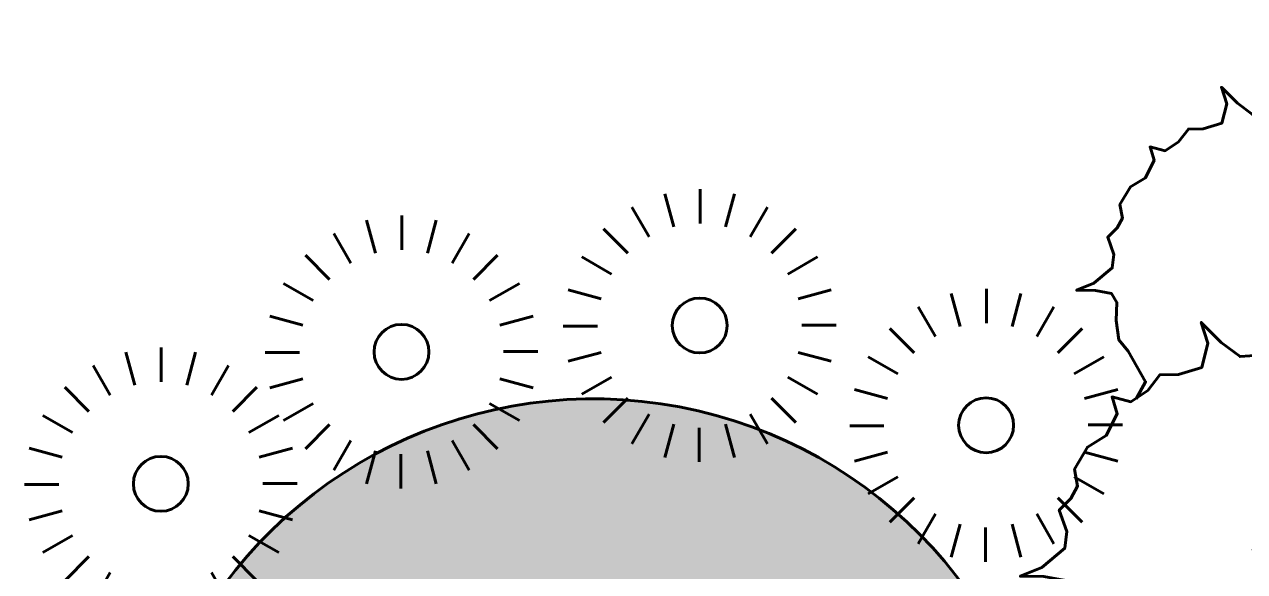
# Model space of a CAD drawing. Header units: inches. Extents: x -344 to 750, y -84 to 471.
# Drawn here: x -235.2 to 31.3, y 307.4 to 426.9 of the extents above; entities that cross this region are included whole.
import ezdxf

# ---------------------------------------------------------------- set-up
doc = ezdxf.new("R2010")
doc.units = ezdxf.units.IN
doc.header["$MEASUREMENT"] = 0
for name, color, linetype, lineweight in [('L-PLNT-TREE', 90, 'Continuous', 60), ('L-WALK', 7, 'Continuous', 60), ('L-WALK-PATT', 252, 'Continuous', 30)]:
    doc.layers.add(name, color=color, linetype=linetype, lineweight=lineweight)
pattern_1 = [(228.012787504, (0.576, 0.8), (-6.40000000000005, -7.200000000000003), [0.1076288, -10.65527043765896]), (184.969740728, (0.504, 0.7200000000000001), (9.59999999999998, 0.8000000000000281), [0.1846944, -18.284739808984]), (132.510447078, (0.3200000000000001, 0.7040000000000001), (8.000000000000094, -8.799999999999892), [0.1302304, -12.89282607687976]), (267.273689006, (0.008, 0.504), (0.8000000000000194, 16.00000000000001), [0.1681904, -16.6508464333032]), (292.833654178, (0, 0.336), (-3.999999999999991, 9.600000000000023), [0.164924, -16.32749850247064]), (357.273689006, (0.064, 0.184), (-16.00000000000001, 0.8000000000000205), [0.1681904, -16.6508464333032]), (37.6942404667, (0.232, 0.176), (-10.4, -7.999999999999979), [0.2224232, -22.0198788391328]), (72.2553283749, (0.408, 0.3120000000000001), (5.600000000000023, 17.6), [0.2099904, -20.78905719745071]), (121.429565615, (0.472, 0.512), (-6.400000000000016, 10.39999999999999), [0.16876, -16.7072584877832]), (175.236358309, (0.384, 0.656), (8.799999999999988, -0.8000000000000305), [0.1926656, -9.44061006303384]), (222.397437798, (0.192, 0.672), (-9.599999999999971, -8.799999999999978), [0.2491584, -24.66670000383592]), (138.814074834, (0.8, 0.496), (-5.600000000000026, 4.800000000000001), [0.08504079999999999, -8.419075850187758]), (171.46923439, (0.7360000000000001, 0.5519999999999999), (10.4, -1.599999999999996), [0.1617896, -16.0172091329256]), (225, (0.576, 0.576), (-8.881784197001253e-17, -0.7999999999999464), [0.1131368, -1.01823404989848]), (203.198590514, (0.52, 0.672), (3.999999999999992, 1.59999999999998), [0.06092640000000001, -6.03169208469112]), (291.801409486, (0.464, 0.6480000000000001), (-0.7999999999997471, 2.400000000000082), [0.0861624, -4.2219694457076]), (30.96375653209999, (0.496, 0.568), (2.400000000000043, 1.599999999999984), [0.1399432, -4.524818315876239]), (161.565051177, (0.6160000000000001, 0.6400000000000001), (1.600000000000009, -0.7999999999999814), [0.1011928, -2.42862932813472]), (16.389540334, (0, 0.6480000000000001), (7.999999999999973, 2.400000000000035), [0.14176, -14.03427611733552]), (70.3461759419, (0.136, 0.6880000000000001), (-3.200000000000976, -8.800000000002717), [0.1189288, -11.7739261978552]), (293.198590514, (0.6160000000000001, 0.8), (-1.599999999999977, 3.999999999999993), [0.121852, -5.97076648469112]), (343.610459666, (0.664, 0.6880000000000001), (-7.999999999999973, 2.400000000000035), [0.14176, -14.0342761173352]), (339.44395478, (0, 0.152), (-4.000000000000029, 1.60000000000002), [0.136704, -6.698498996253999]), (294.775140569, (0.128, 0.104), (-4.000000000000004, 8.800000000000002), [0.1145424, -11.3397144506208]), (66.8014094864, (0.6240000000000001, 0), (1.599999999999985, 3.999999999999976), [0.121852, -5.97076648469112]), (17.3540246363, (0.672, 0.112), (-10.39999999999998, -3.19999999999997), [0.1341048, -13.276338891392]), (69.44395478040002, (0.232, 0), (-1.600000000000006, -3.999999999999964), [0.068352, -6.766850996253999]), (101.309932474, (0.576, 0), (-0.7999999999999711, 3.20000000000001), [0.040792, -4.03842361087424]), (165.963756532, (0.568, 0.04000000000000001), (2.399999999999967, -0.8000000000000012), [0.164924, -3.13356050049416]), (186.009005957, (0.408, 0.08000000000000002), (8.000000000000037, 0.7999999999999865), [0.15284, -15.13113853963424]), (303.690067526, (0.496, 0.496), (-0.7999999999999898, 1.599999999999989), [0.1153776, -2.7690634203712]), (353.157226587, (0.5599999999999999, 0.4), (13.60000000000001, -1.600000000000042), [0.2014352, -19.94205009922264]), (60.9453959009, (0.76, 0.376), (-3.199999999999981, -5.599999999999982), [0.0823648, -8.154139312789601]), (90, (0.8, 0.4480000000000001), (-0.7999999999999999, 0.8), [0.048, -0.752]), (120.256437164, (0.392, 0.104), (3.200000000000007, -5.600000000000007), [0.1111392, -11.00281599155984]), (48.01278750420001, (0.336, 0.2), (6.4, 7.199999999999981), [0.2152576, -10.54764163765896]), (0, (0.48, 0.36), (0.8, 0.8), [0.208, -0.592]), (325.3048464690001, (0.6880000000000001, 0.36), (8.000000000000112, -5.59999999999986), [0.1264912, -12.5226194406736]), (254.054604099, (0.792, 0.288), (-0.8000000000000302, -3.200000000000004), [0.1164816, -5.7076063114244]), (207.645975364, (0.76, 0.176), (-15.19999999999996, -8.000000000000039), [0.189652, -18.77557934580752]), (175.42607874, (0.592, 0.08800000000000001), (-10.39999999999996, 0.8000000000000012), [0.2006392, -19.86325872637512])]

# ---------------------------------------------------------------- blocks, each defined once
blk = doc.blocks.new('CLUMP_OF_TREES_BUSHES')
for points in [[(-10.81988188976359, 55.5974409448813), (-9.08267716535384, 57.50590551181071), (-9.9842519685036, 62.51181102362147), (-8.782480314960303, 65.97736220472352), (-3.375984251968302, 68.67322834645626), (2.630905511811218, 70.98326771653473), (-2.775590551180783, 70.59842519684962), (-10.28444881889713, 70.59842519684962), (-12.98720472440901, 72.90846456692853), (-13.58858267716523, 81.76476377952645), (-16.59153543307019, 85.23031496062895), (-21.6978346456691, 90.62106299212526), (-22.59940944881842, 93.3169291338571), (-22.29921259842488, 97.16732283464471), (-28.3061023622044, 99.09251968503807), (-31.31003937007851, 97.55216535432938), (-34.91338582677099, 99.86318897637699), (-44.82578740157393, 107.9488188976369), (-49.03051181102309, 106.7942913385815), (-54.43700787401509, 104.4832677165344), (-58.64173228346379, 105.2539370078728), (-59.84350393700709, 112.1850393700774), (-62.24606299212498, 103.3287401574795), (-66.15059055118014, 105.2539370078728), (-69.75590551181003, 102.9429133858257), (-73.6604330708652, 103.3287401574795), (-79.36712598425073, 99.86318897637699), (-85.07381889763673, 99.47736220472318), (-88.97834645669144, 96.01181102362112), (-88.97834645669144, 92.93208661417198), (-91.98228346456555, 89.46653543306992), (-97.38877952755756, 88.69586614173146), (-103.9960629921246, 88.69586614173146), (-99.4911417322819, 86.38582677165253), (-96.48720472440824, 81.37992125984178), (-99.19094488188837, 76.37401574803059), (-102.1938976377938, 73.29330708661364), (-101.5935039370067, 68.67322834645626), (-102.4940944881878, 64.05216535433016), (-106.3996062992112, 61.74212598425125), (-102.7942913385813, 59.81692913385744), (-100.9931102362192, 54.42618110236202), (-102.1938976377938, 49.42027559055082), (-100.6919291338569, 43.64370078740115), (-97.38877952755756, 41.33366141732268), (-96.48720472440824, 38.25295275590528), (-96.48720472440824, 34.40255905511767), (-91.68110236220332, 32.09251968503921), (-89.27854330708543, 29.01181102362181), (-89.8789370078725, 22.08070866141725), (-91.98228346456555, 17.07480314960605), (-88.07775590551039, 20.92519685039366), (-84.17224409448696, 23.62106299212595), (-81.16929133858156, 22.85039370078747), (-77.56496062992036, 18.99999999999986), (-73.05905511810897, 15.53444881889735), (-68.85433070866073, 15.14960629921269), (-58.94291338582603, 12.45374015748041), (-57.33661417322757, 6.962598425196835)], [(58.51181102362166, 5.179133858267822), (59.97637795275534, 4.781496062992241), (61.66535433070796, -0.9950787401574361), (62.41633858267638, 4.781496062992241), (63.16732283464525, 5.744094488189144), (65.7952755905508, 6.706692913386047), (68.61122047243995, 6.465551181102245), (72.74114173228278, 7.66929133858295), (75.18208661417255, 9.594488188976309), (78.37303149606245, 10.07578740157476), (79.87499999999929, 12.24212598425192), (82.6909448818889, 14.88877952755928), (82.87893700787295, 16.81496062992134), (83.81692913385761, 17.29625984251934), (87.19586614173159, 16.57381889763754), (84.37992125984152, 19.9429133858267), (87.19586614173159, 20.42421259842515), (88.13484251968406, 21.62795275590541), (89.26082677165232, 23.79330708661386), (90.01181102362119, 24.27460629921232), (89.07381889763697, 25.47834645669302), (89.82381889763668, 31.49507874015735), (91.13779527558947, 32.93897637795271), (90.5748031496051, 36.06791338582632), (91.32578740157396, 38.23326771653522), (94.70472440944793, 39.91830708661394), (98.45964566929047, 41.36220472440884), (95.0807086614165, 41.12106299212549), (90.3877952755893, 41.12106299212549), (88.69783464566841, 42.56496062992084), (88.32283464566856, 48.10137795275542), (86.44488188976317, 50.26673228346433), (83.25393700787325, 53.63582677165304), (82.6909448818889, 55.32086614173175), (82.87893700787295, 57.72736220472401), (79.12401574803087, 58.93011811023556), (77.24704724409374, 57.96751968503866), (74.99409448818804, 59.41141732283401), (68.79921259842446, 64.46555118110189), (66.17125984251891, 63.74409448818833), (62.79232283464494, 62.30019685039343), (60.16338582677113, 62.78149606299143), (59.41338582677097, 67.1131889763775), (57.91141732283414, 61.57775590551118), (55.47047244094439, 62.78149606299143), (53.2185039370074, 61.33759842519608), (50.77755905511764, 61.57775590551118), (47.21062992125962, 59.41141732283401), (43.64468503936985, 59.17125984251891), (41.2037401574801, 57.0049212598422), (41.2037401574801, 55.0797244094484), (39.32677165354296, 52.91437007873994), (35.947834645669, 52.43307086614148), (31.81791338582661, 52.43307086614148), (34.63287401574797, 50.98917322834613), (36.0639763779524, 48.60334645669264)]]:
    blk.add_lwpolyline(points)
for points in [[(-4.50492125984224, 65.46062992125887), (-7.508858267716352, 54.39074803149582), (-12.38976377952715, 56.79724409448764), (-16.89566929133855, 53.90944881889737), (-21.77657480314934, 54.39074803149582), (-28.90944881889714, 50.05905511810976), (-36.04330708661363, 49.57775590551131), (-40.92421259842443, 45.24507874015698), (-40.92421259842443, 41.39468503936982), (-44.67814960629826, 37.0629921259842), (-51.43602362204664, 36.10039370078685), (-59.69586614173141, 36.10039370078685), (-54.06496062992045, 33.21161417322789), (-50.31003937007792, 26.95472440944891), (-53.68897637795189, 20.69783464566904), (-57.44389763779442, 16.84645669291317), (-56.692913385826, 11.0708661417322), (-57.81889763779427, 5.295275590551225), (-62.69980314960552, 2.407480314960963), (-58.19488188976283, 0), (-55.94192913385714, -6.738188976377876), (-57.44389763779442, -12.99507874015685), (-55.56594488188902, -20.21555118110188), (-51.43602362204664, -23.10334645669259), (-50.31003937007792, -26.95374015747976), (-50.31003937007792, -31.76673228346405), (-44.3031496062984, -34.65551181102302), (-41.29921259842474, -38.50590551181063), (-42.05019685039316, -47.16929133858186), (-44.67814960629826, -53.42716535432999), (-39.79724409448746, -48.61318897637722), (-34.91633858267666, -45.24409448818828), (-31.16240157480283, -46.20669291338518), (-26.65649606299144, -51.02066929133796), (-21.02559055118048, -55.35236220472358), (-15.76870078740112, -55.83366141732203), (-3.378937007873968, -59.20275590551097), (0, -70.75492125984161), (1.50196850393728, -59.20275590551097), (3.003937007874112, -57.27755905511716), (8.259842519685217, -55.35236220472358), (13.89173228346443, -55.83366141732203), (22.15157480314965, -53.42716535432999), (27.03248031496045, -49.5757874015739), (33.41437007873982, -48.61318897637722), (36.41830708661394, -44.28149606299138), (42.0501968503936, -38.98720472440886), (42.42519685039345, -35.13681102362147), (44.30314960629885, -34.17421259842479), (51.06102362204678, -35.6181102362197), (45.42913385826712, -28.87893700787356), (51.06102362204678, -27.91633858267666), (52.93799212598392, -25.5098425196844), (55.19094488188917, -21.17814960629878), (56.692913385826, -20.21555118110188), (54.81496062992061, -17.80905511810963), (56.31692913385789, -5.775590551180972), (58.94488188976344, -2.887795275590262), (57.81889763779472, 3.370078740157418), (59.32086614173156, 7.701771653543483), (66.07874015747949, 11.0708661417322), (73.58759842519629, 13.95866141732291), (66.8297244094479, 13.47736220472446), (57.44389763779487, 13.47736220472446), (54.0649606299209, 16.36515748031517), (53.31397637795248, 27.43602362204691), (49.55905511810995, 31.76771653543298), (43.17618110236187, 38.50688976377911), (42.0501968503936, 41.87598425196828), (42.42519685039345, 46.68897637795234), (34.91633858267666, 49.09645669291286), (31.16240157480283, 47.17027559055079), (26.65649606299189, 50.05905511810976), (14.26673228346429, 60.16633858267635), (9.010826771653631, 58.72244094488144), (2.252952755905696, 55.83464566929073), (-3.003937007873664, 56.79724409448764)], [(-57.14074803149521, 60.97145669291277), (-58.04133858267627, 59.81692913385744), (-56.23917322834546, 59.81692913385744)], [(61.1023622047236, 35.10531496062986), (60.53937007873969, 34.38287401574761), (61.66535433070796, 34.38287401574761)], [(-1.125984251968272, 1.444881889763612), (-2.252952755905248, 0), (0, 0)]]:
    blk.add_lwpolyline(points, close=True)
blk = doc.blocks.new('evergreen')
for p, q in [((0.08862300000000001, 22.291443), (0.08862300000000001, 29.776062)), ((-5.688416, 21.558167), (-7.625610000000001, 28.787781)), ((5.658386, 21.558167), (7.595581, 28.787781)), ((-11.078857, 19.354675), (-14.821167, 25.836548)), ((11.048828, 19.354675), (14.791138, 25.836548)), ((-15.715271, 15.831116), (-21.007751, 21.123596)), ((15.685272, 15.831116), (20.977692, 21.123596)), ((-19.281799, 11.2276), (-25.763672, 14.96991)), ((19.25174, 11.2276), (25.733673, 14.96991)), ((-21.535278, 5.85791), (-28.764893, 7.795044)), ((21.505219, 5.85791), (28.734833, 7.795044)), ((22.292206, 0.087891), (29.776825, 0.087891)), ((-22.322205, -0.119385), (-29.806824, -0.119385)), ((-21.535278, -5.889343), (-28.764893, -7.826538)), ((21.50528, -5.889343), (28.734833, -7.826538)), ((-19.281799, -11.259094), (-25.763672, -15.001404)), ((19.25174, -11.259094), (25.733673, -15.001404)), ((-15.715271, -15.86261), (-21.007751, -21.155029)), ((15.685272, -15.86261), (20.977692, -21.155029)), ((-11.078857, -19.386108), (-14.821167, -25.868042)), ((11.048828, -19.386108), (14.791138, -25.868042)), ((-5.688416, -21.5896), (-7.625610000000001, -28.819275)), ((-0.118652, -22.322937), (-0.118652, -29.807556)), ((5.658386, -21.5896), (7.595581, -28.819275))]:
    blk.add_line(p, q)
blk.add_circle((0, 0), 6)

msp = doc.modelspace()

# ---------------------------------------------------------------- hatches: boundary and pattern name
at = {"layer": 'L-WALK-PATT'}
h = msp.add_hatch(dxfattribs=at)
h.set_pattern_fill('GRAVEL', color=256, scale=0.8)
h.set_pattern_definition(pattern_1)
edge = h.paths.add_edge_path()
edge.add_line((72.75, 260.25), (-2.249999999999886, 260.25))
edge.add_arc((13.11094711719627, 139.3184901394298), 121.9031942710874, 97.23905049070613, 155.5804458245875)
edge.add_ellipse((-101.875, 81.875), major_axis=(-57.875, 101.125), ratio=0.7921596004561258, start_angle=303.741445805721, end_angle=321.84036568356873, ccw=False)
edge.add_arc((-1.295876370720457, 148.2412887336484), 71.76862631074609, 81.65479926264072, 157.1001206146117, ccw=False)
edge.add_line((9.120392002522962, 219.25), (9.120392002522966, 190.8699999999999))
edge.add_line((9.120392002522966, 190.8699999999999), (42.25, 190.8699999999999))
edge.add_line((42.25, 190.8699999999999), (42.25, 219.25))
edge.add_line((42.25, 219.25), (72.75, 219.25))
edge.add_line((72.75, 219.25), (72.75, 260.25))
edge = h.paths.add_edge_path()
edge.add_ellipse((-101.875, 81.875), major_axis=(-57.875, 101.125), ratio=0.7921596004561258, start_angle=371.2754159918056, end_angle=373.8172284335656, ccw=False)
edge.add_arc((-169.75, 176), 6.000000000000001, 180, 220.7423579691828, ccw=False)
edge.add_arc((-169.75, 176), 6, 37.86666615294831, 180, ccw=False)
edge.add_ellipse((-101.875, 81.875), major_axis=(-57.875, 101.125), ratio=0.7921596004561258, start_angle=330.59049141312545, end_angle=363.86145226703235, ccw=False)
edge.add_arc((-107, 191.7499999999999), 5.999999999999999, 7.958078640513122e-13, 173.0023192760035, ccw=False)
edge.add_arc((-107, 191.7500000000001), 6, 348.20687443682885, 359.99999999999943, ccw=False)
edge.add_ellipse((-101.875, 81.875), major_axis=(-57.875, 101.125), ratio=0.7921596004561258, start_angle=321.84036568356873, end_angle=323.7191509761346, ccw=False)
edge.add_arc((13.11094711719633, 139.3184901394299), 121.9031942710875, 101.58549833469641, 155.5804458245876, ccw=False)
edge.add_arc((-110.875, 244.6250000000001), 100.5, 8.072629813530618, 228.6987101942143)
h.paths.add_polyline_path([(-85.80987315296716, 297.4085942980124), (-85.80987315296716, 300.9722793274675, -0.3643181693008204), (-68.94939915296715, 301.2088513262585), (-68.94939915296715, 297.5548572298975, -0.2583000036906132), (-48.33297314779819, 277.0866598390452), (-44.56707402096298, 277.0866598390452, -0.3643180966685851), (-44.33050208377222, 260.2261858390452), (-48.35739102039376, 260.2261858390452, -0.2538756324780686), (-68.55450215296715, 239.9562417134256), (-68.55450215296715, 236.4339494862553, -0.3643181407426038), (-85.41497515296714, 236.197378351832), (-85.41497515296714, 239.8711892783597, -0.253685852014913), (-105.8093000424838, 259.9158828390452), (-109.4556230988128, 259.9158828390452, -0.3643181336501561), (-109.6921967476621, 276.7763568390451), (-106.0154922607479, 276.7763568390451, -0.2565432042007624)], flags=16)
h.paths.add_polyline_path([(-131.6356942673386, 250.2346821747568), (-127.8697951405034, 250.2346821747568, -0.3643180966685851), (-127.6332232033126, 233.3742081747568), (-131.6601121399341, 233.3742081747568, -0.2538756324780686), (-151.8572232725075, 213.1042640491373), (-151.8572232725075, 209.5819718219669, -0.3643181407426025), (-168.7176962725075, 209.3454006875436), (-168.7176962725075, 213.0192116140714, -0.2536858520149126), (-189.1120211620241, 233.0639051747568), (-192.7583442183531, 233.0639051747568, -0.3643181336501586), (-192.9949178672024, 249.9243791747568), (-189.3182133802883, 249.9243791747568, -0.2565432042007621), (-169.1125942725075, 270.5566166337241), (-169.1125942725075, 274.1203016631791, -0.3643181693008204), (-152.2521202725075, 274.3568736619701), (-152.2521202725075, 270.7028795656091, -0.2583000036906132)], flags=16)
h = msp.add_hatch(dxfattribs=at)
h.set_pattern_fill('GRAVEL', color=256, scale=0.8)
h.set_pattern_definition(pattern_1)
edge = h.paths.add_edge_path()
edge.add_line((72.75, 260.25), (-2.249999999999886, 260.25))
edge.add_arc((13.11094711719627, 139.3184901394298), 121.9031942710874, 97.23905049070613, 155.5804458245875)
edge.add_ellipse((-101.875, 81.875), major_axis=(-57.875, 101.125), ratio=0.7921596004561258, start_angle=303.741445805721, end_angle=321.84036568356873, ccw=False)
edge.add_arc((-1.295876370720457, 148.2412887336484), 71.76862631074609, 81.65479926264072, 157.1001206146117, ccw=False)
edge.add_line((9.120392002522962, 219.25), (9.120392002522962, 190.8699999999999))
edge.add_line((9.120392002522962, 190.8699999999999), (42.25, 190.8699999999999))
edge.add_line((42.25, 190.8699999999999), (42.25, 219.25))
edge.add_line((42.25, 219.25), (72.75, 219.25))
edge.add_line((72.75, 219.25), (72.75, 260.25))
edge = h.paths.add_edge_path()
edge.add_ellipse((-101.875, 81.875), major_axis=(-57.875, 101.125), ratio=0.7921596004561258, start_angle=371.2754159918056, end_angle=373.8172284335656, ccw=False)
edge.add_arc((-169.75, 176), 6.000000000000001, 180, 220.7423579691828, ccw=False)
edge.add_arc((-169.75, 176), 6, 37.86666615294831, 180, ccw=False)
edge.add_ellipse((-101.875, 81.875), major_axis=(-57.875, 101.125), ratio=0.7921596004561258, start_angle=330.59049141312545, end_angle=363.86145226703235, ccw=False)
edge.add_arc((-107, 191.7500000000002), 6, -11.793125563172907, 173.0023192760066, ccw=False)
edge.add_ellipse((-101.875, 81.875), major_axis=(-57.875, 101.125), ratio=0.7921596004561258, start_angle=321.84036568356873, end_angle=323.7191509761346, ccw=False)
edge.add_ellipse((-101.875, 81.875), major_axis=(-57.875, 101.125), ratio=0.7921596004561258, start_angle=302.5218098375627, end_angle=321.8403656835687)
edge.add_arc((13.1109471171963, 139.3184901394298), 121.9031942710875, 101.58549833469641, 155.5804458245875, ccw=False)
edge.add_arc((-110.875, 244.625), 100.5, 8.072629813530634, 228.6987101942143)
h.paths.add_polyline_path([(-85.80987315296716, 297.4085942980124), (-85.80987315296716, 300.9722793274675, -0.3643181693008204), (-68.94939915296715, 301.2088513262585), (-68.94939915296715, 297.5548572298975, -0.2583000036906132), (-48.33297314779819, 277.0866598390452), (-44.56707402096297, 277.0866598390452, -0.3643180966685851), (-44.33050208377222, 260.2261858390452), (-48.35739102039376, 260.2261858390452, -0.2538756324780686), (-68.55450215296715, 239.9562417134256), (-68.55450215296715, 236.4339494862553, -0.3643181407426038), (-85.41497515296714, 236.197378351832), (-85.41497515296714, 239.8711892783597, -0.2536858520149129), (-105.8093000424838, 259.9158828390452), (-109.4556230988128, 259.9158828390452, -0.3643181336501561), (-109.6921967476621, 276.7763568390451), (-106.0154922607479, 276.7763568390451, -0.2565432042007624)], flags=16)
h.paths.add_polyline_path([(-152.2521202725075, 270.7028795656091, -0.2583000036906132), (-131.6356942673386, 250.2346821747568), (-127.8697951405034, 250.2346821747568, -0.3643180966685851), (-127.6332232033126, 233.3742081747568), (-131.6601121399341, 233.3742081747568, -0.2538756324780686), (-151.8572232725075, 213.1042640491373), (-151.8572232725075, 209.5819718219669, -0.3643181407426025), (-168.7176962725075, 209.3454006875436), (-168.7176962725075, 213.0192116140714, -0.2536858520149126), (-189.1120211620241, 233.0639051747568), (-192.7583442183531, 233.0639051747568, -0.3643181336501586), (-192.9949178672024, 249.9243791747568), (-189.3182133802883, 249.9243791747568, -0.2565432042007621), (-169.1125942725075, 270.5566166337241), (-169.1125942725075, 274.1203016631791, -0.3643181693008204), (-152.2521202725075, 274.3568736619701)], flags=16)
h = msp.add_hatch(dxfattribs=at)
h.set_pattern_fill('GRAVEL', color=256, scale=0.8)
h.set_pattern_definition(pattern_1)
edge = h.paths.add_edge_path()
edge.add_arc((-110.875, 244.625), 100.5, 8.072629813530634, 228.6987101942143)
edge.add_ellipse((-101.875, 81.875), major_axis=(-57.875, 101.125), ratio=0.7921596004561258, start_angle=371.2754159918056, end_angle=373.8172284335656, ccw=False)
edge.add_arc((-169.75, 176), 6.000000000000001, 180, 220.7423579691828, ccw=False)
edge.add_arc((-169.75, 176), 6, 37.86666615294831, 180, ccw=False)
edge.add_ellipse((-101.875, 81.875), major_axis=(-57.875, 101.125), ratio=0.7921596004561258, start_angle=330.59049141312545, end_angle=363.86145226703235, ccw=False)
edge.add_arc((-107, 191.75), 5.999999999999999, 0, 173.0023192760044, ccw=False)
edge.add_arc((-107, 191.75), 6, -11.793125563170577, 0, ccw=False)
edge.add_ellipse((-101.875, 81.875), major_axis=(-57.875, 101.125), ratio=0.7921596004561258, start_angle=321.84036568356873, end_angle=323.7191509761346, ccw=False)
edge.add_arc((13.11094711719633, 139.3184901394298), 121.9031942710875, 101.58549833469641, 155.5804458245875, ccw=False)
h.paths.add_polyline_path([(-127.6332232033126, 233.3742081747568), (-131.6601121399341, 233.3742081747568, -0.2538756324780687), (-151.8572232725075, 213.1042640491373), (-151.8572232725075, 209.5819718219669, -0.3643181407426024), (-168.7176962725075, 209.3454006875436), (-168.7176962725075, 213.0192116140714, -0.2536858520149127), (-189.1120211620241, 233.0639051747568), (-192.7583442183531, 233.0639051747568, -0.3643181336501586), (-192.9949178672024, 249.9243791747568), (-189.3182133802883, 249.9243791747568, -0.256543204200762), (-169.1125942725075, 270.5566166337241), (-169.1125942725075, 274.1203016631791, -0.3643181693008204), (-152.2521202725075, 274.35687366197), (-152.2521202725075, 270.7028795656091, -0.2583000036906132), (-131.6356942673386, 250.2346821747568), (-127.8697951405034, 250.2346821747568, -0.3643180966685851)], flags=16)
h.paths.add_polyline_path([(-105.8093000424838, 259.9158828390452), (-109.4556230988128, 259.9158828390452, -0.3643181336501561), (-109.6921967476621, 276.7763568390451), (-106.0154922607479, 276.7763568390451, -0.2565432042007623), (-85.80987315296716, 297.4085942980124), (-85.80987315296716, 300.9722793274675, -0.3643181693008204), (-68.94939915296715, 301.2088513262585), (-68.94939915296715, 297.5548572298975, -0.2583000036906132), (-48.33297314779819, 277.0866598390452), (-44.56707402096297, 277.0866598390452, -0.3643180966685851), (-44.33050208377222, 260.2261858390452), (-48.35739102039376, 260.2261858390452, -0.2538756324780686), (-68.55450215296715, 239.9562417134256), (-68.55450215296715, 236.4339494862553, -0.3643181407426038), (-85.41497515296714, 236.197378351832), (-85.41497515296714, 239.8711892783597, -0.2536858520149129)], flags=16)
h = msp.add_hatch(dxfattribs=at)
h.set_pattern_fill('GRAVEL', color=256, scale=0.75)
h.set_pattern_definition([(228.012787504, (0.54, 0.75), (-6.000000000000046, -6.750000000000003), [0.100902, -9.989316035305274]), (184.969740728, (0.4725, 0.675), (8.999999999999982, 0.7500000000000263), [0.173151, -17.1419435709225]), (132.510447078, (0.3, 0.66), (7.500000000000088, -8.249999999999899), [0.122091, -12.08702444707477]), (267.273689006, (0.0075, 0.4725), (0.7500000000000182, 15.00000000000001), [0.1576785, -15.61016853122175]), (292.833654178, (0, 0.315), (-3.749999999999991, 9.000000000000021), [0.15461625, -15.30702984606622]), (357.273689006, (0.06, 0.1725), (-15.00000000000001, 0.7500000000000191), [0.1576785, -15.61016853122175]), (37.6942404667, (0.2175, 0.165), (-9.749999999999998, -7.49999999999998), [0.20852175, -20.643636411687]), (72.2553283749, (0.3825, 0.2925), (5.25000000000002, 16.5), [0.196866, -19.48974112261005]), (121.429565615, (0.4425, 0.48), (-6.000000000000014, 9.749999999999991), [0.1582125, -15.66305483229675]), (175.236358309, (0.36, 0.615), (8.249999999999988, -0.7500000000000284), [0.180624, -8.850571934094225]), (222.397437798, (0.18, 0.63), (-8.999999999999972, -8.249999999999979), [0.233586, -23.12503125359617]), (138.814074834, (0.75, 0.465), (-5.250000000000025, 4.5), [0.07972574999999998, -7.892883609551023]), (171.46923439, (0.6900000000000001, 0.5175), (9.749999999999998, -1.499999999999996), [0.15167775, -15.01613356211775]), (225, (0.54, 0.54), (-8.326672684688674e-17, -0.7499999999999497), [0.10606575, -0.954594421779825]), (203.198590514, (0.4875, 0.63), (3.749999999999992, 1.499999999999982), [0.0571185, -5.654711329397925]), (291.801409486, (0.4349999999999999, 0.6075), (-0.749999999999763, 2.250000000000077), [0.08077725, -3.958096355350875]), (30.96375653209999, (0.465, 0.5325), (2.25000000000004, 1.499999999999985), [0.13119675, -4.242017171133973]), (161.565051177, (0.5775, 0.6000000000000001), (1.500000000000009, -0.7499999999999825), [0.09486825, -2.276839995126299]), (16.389540334, (0, 0.6075), (7.499999999999975, 2.250000000000033), [0.1329, -13.15713386000205]), (70.3461759419, (0.1275, 0.645), (-3.000000000000915, -8.250000000002547), [0.11149575, -11.03805581048925]), (293.198590514, (0.5775, 0.75), (-1.499999999999978, 3.749999999999993), [0.11423625, -5.597593579397925]), (343.610459666, (0.6224999999999999, 0.645), (-7.499999999999975, 2.250000000000033), [0.1329, -13.15713386000175]), (339.44395478, (0, 0.1425), (-3.750000000000028, 1.500000000000018), [0.12816, -6.279842808988124]), (294.775140569, (0.12, 0.0975), (-3.750000000000004, 8.250000000000002), [0.1073835, -10.630982297457]), (66.8014094864, (0.585, 0), (1.499999999999986, 3.749999999999977), [0.11423625, -5.597593579397925]), (17.3540246363, (0.63, 0.105), (-9.749999999999982, -2.999999999999972), [0.12572325, -12.44656771068]), (69.44395478040002, (0.2175, 0), (-1.500000000000005, -3.749999999999966), [0.06407999999999998, -6.343922808988125]), (101.309932474, (0.54, 0), (-0.7499999999999729, 3.000000000000009), [0.0382425, -3.7860221351946]), (165.963756532, (0.5325, 0.03750000000000001), (2.249999999999969, -0.750000000000001), [0.15461625, -2.937712969213275]), (186.009005957, (0.3825, 0.07500000000000001), (7.500000000000035, 0.7499999999999873), [0.1432875, -14.1854423809071]), (303.690067526, (0.465, 0.465), (-0.7499999999999905, 1.499999999999989), [0.1081665, -2.595996956598]), (353.157226587, (0.5249999999999999, 0.375), (12.75000000000001, -1.50000000000004), [0.1888455, -18.69567196802123]), (60.9453959009, (0.7124999999999999, 0.3525), (-2.999999999999982, -5.249999999999982), [0.077217, -7.64450560574025]), (90, (0.75, 0.42), (-0.7499999999999999, 0.75), [0.045, -0.705]), (120.256437164, (0.3675, 0.0975), (3.000000000000007, -5.250000000000006), [0.104193, -10.31513999208735]), (48.01278750420001, (0.315, 0.1875), (6, 6.749999999999981), [0.201804, -9.888414035305274]), (0, (0.45, 0.3375), (0.75, 0.75), [0.195, -0.5549999999999999]), (325.3048464690001, (0.645, 0.3375), (7.500000000000104, -5.249999999999869), [0.1185855, -11.7399557256315]), (254.054604099, (0.7424999999999999, 0.27), (-0.7500000000000283, -3.000000000000004), [0.1092015, -5.350880916960375]), (207.645975364, (0.7124999999999999, 0.165), (-14.24999999999996, -7.500000000000036), [0.17779875, -17.60210563669455]), (175.42607874, (0.5549999999999999, 0.0825), (-9.749999999999964, 0.750000000000001), [0.18809925, -18.62180505597667])])
edge = h.paths.add_edge_path()
edge.add_ellipse((-101.875, 81.875), major_axis=(-57.875, 101.125), ratio=0.7921596004561258, start_angle=371.2754159918056, end_angle=373.8172284335656, ccw=False)
edge.add_arc((-169.75, 176), 6.000000000000001, 180, 220.7423579691828, ccw=False)
edge.add_arc((-169.75, 176), 5.999999999999999, 37.86666615294831, 180, ccw=False)
edge.add_ellipse((-101.875, 81.875), major_axis=(-57.875, 101.125), ratio=0.7921596004561258, start_angle=330.59049141312545, end_angle=363.86145226703235, ccw=False)
edge.add_arc((-107, 191.75), 6, 0, 173.0023192760044, ccw=False)
edge.add_arc((-107, 191.75), 6, 348.20687443682885, 359.9999999999998, ccw=False)
edge.add_ellipse((-101.875, 81.875), major_axis=(-57.875, 101.125), ratio=0.7921596004561258, start_angle=321.84036568356873, end_angle=323.7191509761346, ccw=False)
edge.add_arc((13.1109471171963, 139.3184901394298), 121.9031942710875, 101.58549833469641, 155.5804458245875, ccw=False)
edge.add_arc((-110.875, 244.625), 100.5, 8.072629813530634, 228.6987101942143)
h.paths.add_polyline_path([(-44.33050208377222, 260.2261858390452), (-48.35739102039376, 260.2261858390452, -0.2538756324780686), (-68.55450215296715, 239.9562417134256), (-68.55450215296715, 236.4339494862553, -0.3643181407426038), (-85.41497515296714, 236.197378351832), (-85.41497515296714, 239.8711892783597, -0.2536858520149129), (-105.8093000424838, 259.9158828390452), (-109.4556230988128, 259.9158828390452, -0.3643181336501561), (-109.6921967476621, 276.7763568390451), (-106.0154922607479, 276.7763568390451, -0.2565432042007623), (-85.80987315296716, 297.4085942980124), (-85.80987315296716, 300.9722793274675, -0.3643181693008204), (-68.94939915296715, 301.2088513262585), (-68.94939915296715, 297.5548572298975, -0.2583000036906132), (-48.33297314779819, 277.0866598390452), (-44.56707402096297, 277.0866598390452, -0.3643180966685851)], flags=16)
h.paths.add_polyline_path([(-127.6332232033126, 233.3742081747568), (-131.6601121399341, 233.3742081747568, -0.2538756324780687), (-151.8572232725075, 213.1042640491373), (-151.8572232725075, 209.5819718219669, -0.3643181407426025), (-168.7176962725075, 209.3454006875436), (-168.7176962725075, 213.0192116140714, -0.2536858520149126), (-189.1120211620241, 233.0639051747568), (-192.7583442183531, 233.0639051747568, -0.3643181336501586), (-192.9949178672024, 249.9243791747568), (-189.3182133802883, 249.9243791747568, -0.2565432042007621), (-169.1125942725075, 270.5566166337241), (-169.1125942725075, 274.1203016631791, -0.3643181693008204), (-152.2521202725075, 274.3568736619701), (-152.2521202725075, 270.7028795656091, -0.2583000036906132), (-131.6356942673386, 250.2346821747568), (-127.8697951405034, 250.2346821747568, -0.3643180966685851)], flags=16)
h = msp.add_hatch(dxfattribs=at)
h.set_pattern_fill('GRAVEL', color=256)
h.set_pattern_definition([(228.012787504, (0.72, 1), (-8.000000000000062, -9.000000000000004), [0.134536, -13.3190880470737]), (184.969740728, (0.63, 0.9), (11.99999999999998, 1.000000000000035), [0.230868, -22.85592476123]), (132.510447078, (0.4, 0.88), (10.00000000000012, -10.99999999999986), [0.162788, -16.1160325960997]), (267.273689006, (0.01, 0.63), (1.000000000000024, 20.00000000000002), [0.210238, -20.813558041629]), (292.833654178, (0, 0.42), (-4.999999999999988, 12.00000000000003), [0.206155, -20.4093731280883]), (357.273689006, (0.08, 0.23), (-20.00000000000002, 1.000000000000026), [0.210238, -20.813558041629]), (37.6942404667, (0.29, 0.22), (-13, -9.999999999999973), [0.278029, -27.524848548916]), (72.2553283749, (0.51, 0.39), (7.000000000000028, 22), [0.2624879999999999, -25.98632149681339]), (121.429565615, (0.59, 0.64), (-8.00000000000002, 12.99999999999999), [0.21095, -20.884073109729]), (175.236358309, (0.48, 0.82), (10.99999999999998, -1.000000000000038), [0.240832, -11.8007625787923]), (222.397437798, (0.24, 0.84), (-11.99999999999996, -10.99999999999997), [0.311448, -30.8333750047949]), (138.814074834, (1, 0.62), (-7.000000000000033, 6), [0.106301, -10.5238448127347]), (171.46923439, (0.92, 0.69), (13, -1.999999999999995), [0.202237, -20.021511416157]), (225, (0.72, 0.72), (-1.110223024625157e-16, -0.9999999999999329), [0.141421, -1.2727925623731]), (203.198590514, (0.65, 0.84), (4.999999999999989, 1.999999999999975), [0.076158, -7.5396151058639]), (291.801409486, (0.58, 0.81), (-0.9999999999996839, 3.000000000000103), [0.107703, -5.2774618071345]), (30.96375653209999, (0.62, 0.71), (3.000000000000053, 1.99999999999998), [0.174929, -5.656022894845298]), (161.565051177, (0.77, 0.8), (2.000000000000012, -0.9999999999999767), [0.126491, -3.035786660168399]), (16.389540334, (0, 0.81), (9.999999999999966, 3.000000000000044), [0.1772, -17.5428451466694]), (70.3461759419, (0.17, 0.86), (-4.00000000000122, -11.0000000000034), [0.148661, -14.717407747319]), (293.198590514, (0.77, 1), (-1.99999999999997, 4.999999999999991), [0.152315, -7.4634581058639]), (343.610459666, (0.83, 0.86), (-9.999999999999966, 3.000000000000044), [0.1772, -17.54284514666899]), (339.44395478, (0, 0.19), (-5.000000000000036, 2.000000000000024), [0.17088, -8.373123745317498]), (294.775140569, (0.16, 0.13), (-5.000000000000005, 11), [0.143178, -14.174643063276]), (66.8014094864, (0.78, 0), (1.999999999999981, 4.99999999999997), [0.152315, -7.4634581058639]), (17.3540246363, (0.84, 0.14), (-12.99999999999998, -3.999999999999963), [0.167631, -16.59542361424]), (69.44395478040002, (0.29, 0), (-2.000000000000007, -4.999999999999955), [0.08543999999999999, -8.458563745317498]), (101.309932474, (0.72, 0), (-0.9999999999999638, 4.000000000000012), [0.05099, -5.0480295135928]), (165.963756532, (0.71, 0.05), (2.999999999999959, -1.000000000000001), [0.206155, -3.9169506256177]), (186.009005957, (0.51, 0.1), (10.00000000000005, 0.9999999999999831), [0.19105, -18.9139231745428]), (303.690067526, (0.62, 0.62), (-0.9999999999999872, 1.999999999999986), [0.144222, -3.461329275464]), (353.157226587, (0.7, 0.5), (17.00000000000001, -2.000000000000053), [0.251794, -24.9275626240283]), (60.9453959009, (0.95, 0.47), (-3.999999999999976, -6.999999999999977), [0.102956, -10.192674140987]), (90, (1, 0.56), (-0.9999999999999999, 1), [0.06, -0.94]), (120.256437164, (0.49, 0.13), (4.000000000000009, -7.000000000000008), [0.138924, -13.7535199894498]), (48.01278750420001, (0.42, 0.25), (8, 8.999999999999975), [0.269072, -13.1845520470737]), (0, (0.6, 0.45), (1, 1), [0.26, -0.74]), (325.3048464690001, (0.86, 0.45), (10.00000000000014, -6.999999999999825), [0.158114, -15.653274300842]), (254.054604099, (0.99, 0.36), (-1.000000000000038, -4.000000000000004), [0.145602, -7.1345078892805]), (207.645975364, (0.95, 0.22), (-18.99999999999995, -10.00000000000005), [0.237065, -23.4694741822594]), (175.42607874, (0.74, 0.11), (-12.99999999999995, 1.000000000000001), [0.250799, -24.8290734079689])])
edge = h.paths.add_edge_path()
edge.add_line((72.75, 260.25), (-2.249999999999886, 260.25))
edge.add_arc((13.11094711719628, 139.3184901394298), 121.9031942710874, 97.23905049070613, 155.5804458245875)
edge.add_ellipse((-101.875, 81.875), major_axis=(-57.875, 101.125), ratio=0.7921596004561258, start_angle=303.741445805721, end_angle=321.84036568356873, ccw=False)
edge.add_arc((-1.295876370720464, 148.2412887336484), 71.76862631074609, 81.65479926264072, 157.1001206146116, ccw=False)
edge.add_line((9.120392002522962, 219.25), (9.120392002522962, 190.8699999999999))
edge.add_line((9.120392002522962, 190.8699999999999), (42.25, 190.8699999999999))
edge.add_line((42.25, 190.8699999999999), (42.25, 219.25))
edge.add_line((42.25, 219.25), (72.74999999999999, 219.25))
edge.add_line((72.74999999999999, 219.25), (72.75, 260.25))
h.paths.add_polyline_path([(119.0042089635297, 259.0052636467284), (119.9999999999999, 259.0052636467284), (119.9999999999999, 259.9851737444745), (116, 259.9851737444745), (115.9999999999999, 265.25), (72.75, 265.25), (72.74999999999999, 214.25), (115.9999999999999, 214.25), (115.9999999999999, 220.0002516103647), (119.9999999999999, 220.0002516103647), (119.9999999999999, 220.9905223464557), (119.0042089635297, 220.9905223464557)])
edge = h.paths.add_edge_path()
edge.add_ellipse((-101.875, 81.875), major_axis=(-57.875, 101.125), ratio=0.7921596004561258, start_angle=371.2754159918056, end_angle=373.8172284335656, ccw=False)
edge.add_arc((-169.75, 176), 6.000000000000001, 180, 220.7423579691828, ccw=False)
edge.add_arc((-169.75, 176), 6, 37.86666615294831, 180, ccw=False)
edge.add_ellipse((-101.875, 81.875), major_axis=(-57.875, 101.125), ratio=0.7921596004561258, start_angle=330.59049141312545, end_angle=363.86145226703235, ccw=False)
edge.add_arc((-107, 191.7499999999999), 5.999999999999999, 7.958078640513122e-13, 173.0023192760035, ccw=False)
edge.add_arc((-107, 191.7500000000001), 6, 348.20687443682885, 359.99999999999943, ccw=False)
edge.add_ellipse((-101.875, 81.875), major_axis=(-57.875, 101.125), ratio=0.7921596004561258, start_angle=321.84036568356873, end_angle=323.7191509761346, ccw=False)
edge.add_arc((13.11094711719633, 139.3184901394299), 121.9031942710875, 101.58549833469641, 155.5804458245876, ccw=False)
edge.add_arc((-110.875, 244.625), 100.5, 8.072629813530652, 228.6987101942143)
h.paths.add_polyline_path([(-44.3305020837722, 260.2261858390452), (-48.35739102039376, 260.2261858390452, -0.2538756324780686), (-68.55450215296715, 239.9562417134256), (-68.55450215296715, 236.4339494862553, -0.3643181407426038), (-85.41497515296714, 236.197378351832), (-85.41497515296714, 239.8711892783597, -0.253685852014913), (-105.8093000424838, 259.9158828390452), (-109.4556230988128, 259.9158828390452, -0.3643181336501561), (-109.6921967476621, 276.7763568390451), (-106.0154922607479, 276.7763568390451, -0.2565432042007624), (-85.80987315296716, 297.4085942980124), (-85.80987315296716, 300.9722793274675, -0.3643181693008204), (-68.94939915296715, 301.2088513262585), (-68.94939915296715, 297.5548572298975, -0.2583000036906132), (-48.33297314779819, 277.0866598390452), (-44.56707402096298, 277.0866598390452, -0.3643180966685851)], flags=16)
h.paths.add_polyline_path([(-127.6332232033126, 233.3742081747568), (-131.6601121399341, 233.3742081747568, -0.2538756324780686), (-151.8572232725075, 213.1042640491373), (-151.8572232725075, 209.5819718219669, -0.3643181407426025), (-168.7176962725075, 209.3454006875436), (-168.7176962725075, 213.0192116140714, -0.2536858520149126), (-189.1120211620241, 233.0639051747568), (-192.7583442183531, 233.0639051747568, -0.3643181336501586), (-192.9949178672024, 249.9243791747568), (-189.3182133802883, 249.9243791747568, -0.2565432042007621), (-169.1125942725075, 270.5566166337241), (-169.1125942725075, 274.1203016631791, -0.3643181693008204), (-152.2521202725075, 274.3568736619701), (-152.2521202725075, 270.7028795656091, -0.2583000036906132), (-131.6356942673386, 250.2346821747568), (-127.8697951405034, 250.2346821747568, -0.3643180966685851)], flags=16)
h = msp.add_hatch(dxfattribs=at)
h.set_pattern_fill('AR-SAND', color=256)
h.set_pattern_definition([(37.50000000000001, (0, 0), (-0.06299335810960816, 1.926823769013159), [0, -1.52, 0, -1.7, 0, -1.625]), (7.499999999999999, (0, 0), (1.769776705267727, 2.82214606522974), [0, -0.82, 0, -1.37, 0, -0.525]), (327.5, (-1.23, 0), (3.114141861751495, 0.005659053536964942), [0, -0.5, 0, -1.8, 0, -2.35]), (317.5, (-1.23, 0), (3.006126604572294, 0.8776755649342494), [0, -0.25, 0, -1.18, 0, -1.35])])
edge = h.paths.add_edge_path()
edge.add_line((72.75, 260.25), (-2.249999999999872, 260.25))
edge.add_arc((13.11094711719628, 139.3184901394298), 121.9031942710874, 97.23905049070613, 155.5804458245875)
edge.add_ellipse((-101.875, 81.875), major_axis=(-57.875, 101.125), ratio=0.7921596004561258, start_angle=303.741445805721, end_angle=321.84036568356873, ccw=False)
edge.add_arc((-1.295876370720478, 148.2412887336484), 71.7686263107461, 81.65479926264072, 157.1001206146116, ccw=False)
edge.add_line((9.120392002522962, 219.25), (9.120392002522962, 190.8699999999999))
edge.add_line((9.120392002522962, 190.8699999999999), (42.25, 190.8699999999999))
edge.add_line((42.25, 190.8699999999999), (42.24999999999999, 219.25))
edge.add_line((42.24999999999999, 219.25), (72.74999999999999, 219.25))
edge.add_line((72.74999999999999, 219.25), (72.75, 260.25))
edge = h.paths.add_edge_path()
edge.add_ellipse((-101.875, 81.875), major_axis=(-57.875, 101.125), ratio=0.7921596004561258, start_angle=371.2754159918056, end_angle=373.8172284335656, ccw=False)
edge.add_arc((-169.75, 176), 6.000000000000001, 180, 220.7423579691828, ccw=False)
edge.add_arc((-169.75, 176), 6, 37.86666615294831, 180, ccw=False)
edge.add_ellipse((-101.875, 81.875), major_axis=(-57.875, 101.125), ratio=0.7921596004561258, start_angle=330.59049141312545, end_angle=363.86145226703235, ccw=False)
edge.add_arc((-107, 191.7500000000002), 6, -11.793125563172907, 173.0023192760066, ccw=False)
edge.add_ellipse((-101.875, 81.875), major_axis=(-57.875, 101.125), ratio=0.7921596004561258, start_angle=321.84036568356873, end_angle=323.7191509761346, ccw=False)
edge.add_ellipse((-101.875, 81.875), major_axis=(-57.875, 101.125), ratio=0.7921596004561258, start_angle=302.5218098375627, end_angle=321.8403656835687)
edge.add_arc((13.11094711719635, 139.3184901394298), 121.9031942710875, 101.58549833469641, 155.5804458245875, ccw=False)
edge.add_arc((-110.875, 244.625), 100.5, 8.072629813530668, 228.6987101942142)
h.paths.add_polyline_path([(-152.2521202725075, 270.7028795656091, -0.2583000036906132), (-131.6356942673386, 250.2346821747568), (-127.8697951405034, 250.2346821747568, -0.3643180966685851), (-127.6332232033126, 233.3742081747568), (-131.6601121399341, 233.3742081747568, -0.2538756324780686), (-151.8572232725075, 213.1042640491373), (-151.8572232725075, 209.5819718219669, -0.3643181407426025), (-168.7176962725075, 209.3454006875436), (-168.7176962725075, 213.0192116140714, -0.2536858520149126), (-189.1120211620241, 233.0639051747568), (-192.7583442183531, 233.0639051747568, -0.3643181336501586), (-192.9949178672024, 249.9243791747568), (-189.3182133802883, 249.9243791747568, -0.2565432042007619), (-169.1125942725075, 270.5566166337241), (-169.1125942725075, 274.1203016631791, -0.3643181693008204), (-152.2521202725075, 274.3568736619701)], flags=16)
h.paths.add_polyline_path([(-109.6921967476621, 276.7763568390451), (-106.0154922607479, 276.7763568390451, -0.2565432042007623), (-85.80987315296716, 297.4085942980124), (-85.80987315296716, 300.9722793274675, -0.3643181693008204), (-68.94939915296715, 301.2088513262585), (-68.94939915296715, 297.5548572298975, -0.2583000036906132), (-48.33297314779819, 277.0866598390452), (-44.56707402096299, 277.0866598390452, -0.3643180966685851), (-44.33050208377222, 260.2261858390452), (-48.35739102039378, 260.2261858390452, -0.2538756324780684), (-68.55450215296713, 239.9562417134256), (-68.55450215296713, 236.4339494862553, -0.3643181407426038), (-85.41497515296714, 236.197378351832), (-85.41497515296714, 239.8711892783597, -0.253685852014913), (-105.8093000424838, 259.9158828390452), (-109.4556230988128, 259.9158828390452, -0.3643181336501561)], flags=16)
h.paths.add_polyline_path([(119.0042089635297, 259.0052636467284), (119.9999999999999, 259.0052636467284), (119.9999999999999, 259.9851737444745), (115.9999999999999, 259.9851737444745), (115.9999999999999, 265.25), (72.75, 265.25), (72.74999999999999, 214.25), (115.9999999999999, 214.25), (115.9999999999999, 220.0002516103647), (119.9999999999999, 220.0002516103647), (119.9999999999999, 220.9905223464557), (119.0042089635297, 220.9905223464557)])

# ---------------------------------------------------------------- linework, layer by layer
at = {"layer": 'L-WALK'}
msp.add_arc((-110.875, 244.625), 100.5, 8.072629813530648, 228.6987101942142, dxfattribs=at)

# ---------------------------------------------------------------- block references
at = {"layer": 'L-PLNT-TREE', "xscale": 0.75, "yscale": 0.75, "zscale": 0.75, "rotation": 314.9999999999999}
msp.add_blockref('CLUMP_OF_TREES_BUSHES', (34.34863359593884, 311.0117077026565), dxfattribs=at)
at = {"layer": 'L-PLNT-TREE'}
for p in [(-87.70467711490528, 361.1580749518625), (-152.843821558803, 355.3940792675558), (-25.14793613815252, 339.367044243646), (-205.413672524203, 326.5625356450261)]:
    msp.add_blockref('evergreen', p, dxfattribs=at)

doc.saveas('drawing.dxf')
